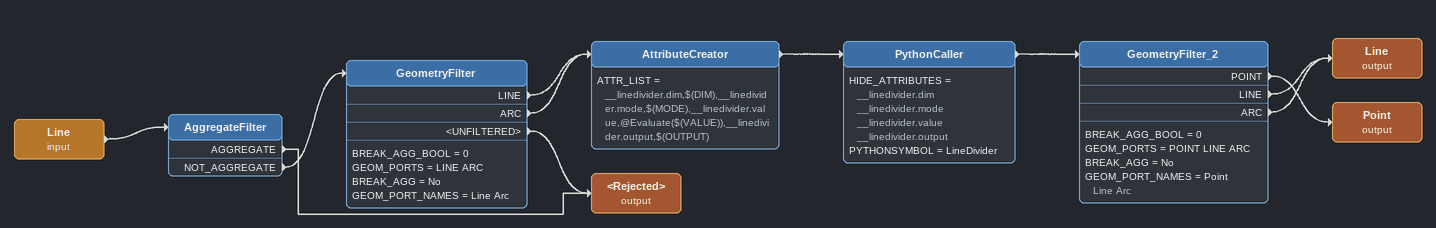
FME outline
Line (input)
    -> AggregateFilter
AggregateFilter
    AGGREGATE -> <Rejected> (output)
    NOT_AGGREGATE -> GeometryFilter
GeometryFilter
    BREAK_AGG_BOOL = 0
    GEOM_PORTS = LINE ARC
    BREAK_AGG = No
    GEOM_PORT_NAMES = Line Arc
    LINE -> AttributeCreator
    ARC -> AttributeCreator
    <UNFILTERED> -> <Rejected> (output)
AttributeCreator
    ATTR_LIST = __linedivider.dim,$(DIM),__linedivider.mode,$(MODE),__linedivider.value,@Evaluate($(VALUE)),__linedivider.output,$(OUTPUT)
    -> PythonCaller
PythonCaller
    HIDE_ATTRIBUTES = __linedivider.dim __linedivider.mode __linedivider.value __linedivider.output
    PYTHONSYMBOL = LineDivider
    -> GeometryFilter_2
GeometryFilter_2
    BREAK_AGG_BOOL = 0
    GEOM_PORTS = POINT LINE ARC
    BREAK_AGG = No
    GEOM_PORT_NAMES = Point Line Arc
    POINT -> Point (output)
    LINE -> Line (output)
    ARC -> Line (output)
Line (output)
Point (output)
<Rejected> (output)
